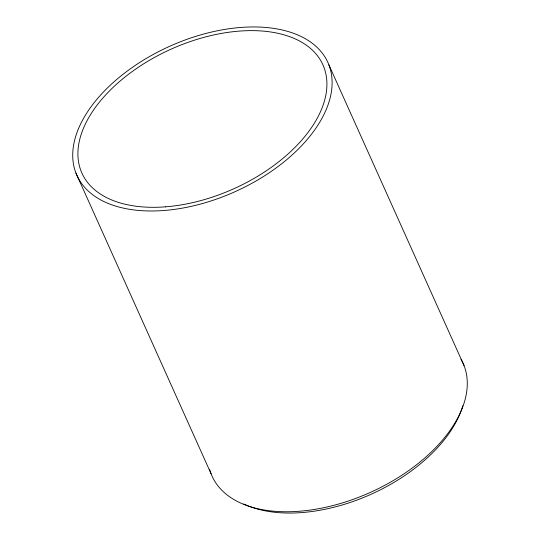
<?xml version="1.0" encoding="UTF-8"?>
<svg xmlns="http://www.w3.org/2000/svg" width="540" height="540" viewBox="0 0 540 540"><rect width="100%" height="100%" fill="white"/><g stroke="black" fill="none" stroke-linecap="round" stroke-linejoin="round"><path stroke-width="0.81" d="M328.894 64.874A137.606 79.711 -24.2 0 1 164.045 210.485A137.606 79.711 -24.2 0 1 114.305 81.547A137.606 79.711 -24.2 0 1 328.894 64.874L464.063 365.641M75.938 173.063L211.106 473.83M460.978 359.181A137.606 79.711 -24.2 0 1 368.192 493.364A137.606 79.711 -24.2 0 1 209.615 469.28M462.82 405.702A133.839 77.531 -24.2 0 1 370.973 494.316A133.839 77.531 -24.2 0 1 243.797 504.002M165.578 206.827A132.104 76.525 -24.2 0 0 323.831 67.034A132.104 76.525 -24.2 0 0 117.828 83.045A132.104 76.525 -24.2 0 0 165.578 206.827"/></g></svg>
